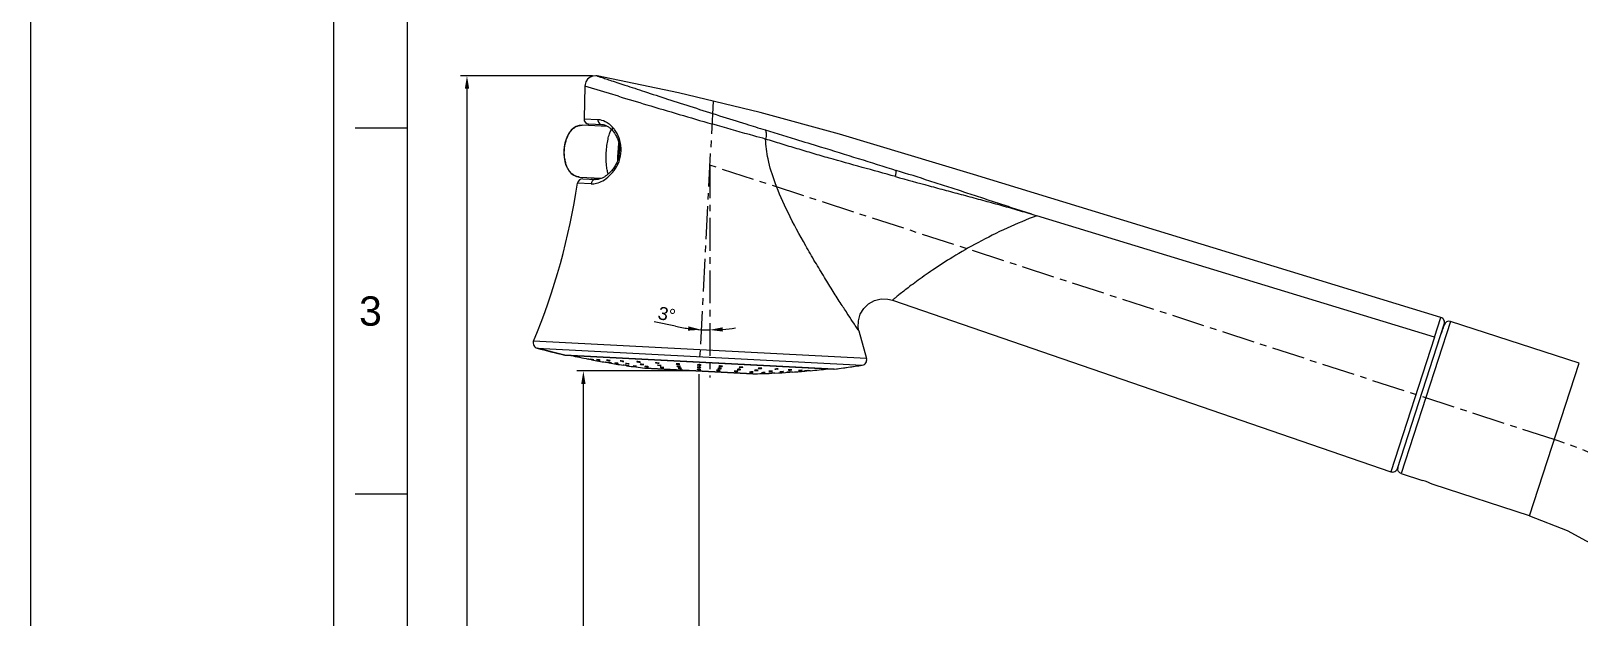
# Model space of a CAD drawing. Header units: millimetres. Extents: x 120 to 1856, y -818 to 764.
# Drawn here: x 581.1 to 880.1, y -412 to -298.8 of the extents above; entities that cross this region are included whole.
import ezdxf

# ---------------------------------------------------------------- set-up
doc = ezdxf.new("R2010")
doc.units = ezdxf.units.MM
doc.header["$LTSCALE"] = 0.1
doc.linetypes.add('CENTERX2', pattern=[101.6, 63.5, -12.7, 12.7, -12.7])
doc.layers.add('CENTER', color=1, linetype='CENTERX2')
doc.layers.add('DIM', color=3, linetype='Continuous')
doc.styles.get("Standard").update_dxf_attribs({"font": 'arial.ttf'})
doc.dimstyles.new('ISO-25', dxfattribs={"dimtxt": 2.5, "dimasz": 2.5, "dimexe": 1.25, "dimexo": 0.625, "dimtad": 1, "dimlfac": 1.33325, "dimtxsty": 'Standard', "dimcen": 2.5, "dimadec": 0, "dimazin": 0, "dimtfac": 1, "dimtmove": 0, "dimatfit": 3, "dimfxl": 0, "dimarcsym": 0})

# ---------------------------------------------------------------- blocks, each defined once
blk = doc.blocks.new('*D33')
at = {"layer": 'Defpoints', "color": 0}
for p in [(687.83, -364.44), (710.14, -364.44), (710.14, -583.77)]:
    blk.add_point(p, dxfattribs=at)
at = {"layer": 'DIM', "color": 0, "lineweight": -2}
for p, q in [((709.52, -364.44), (686.58, -364.44)), ((687.83, -581.27), (687.83, -366.94)), ((709.52, -583.77), (686.58, -583.77))]:
    blk.add_line(p, q, dxfattribs=at)
at = {"layer": 'DIM', "color": 0}
for points in [[(687.41, -366.94), (688.25, -366.94), (687.83, -364.44)], [(687.41, -581.27), (688.25, -581.27), (687.83, -583.77)]]:
    blk.add_solid(points, dxfattribs=at)
at = {"layer": 'DIM', "color": 0, "insert": (685.7, -474.1), "char_height": 2.5, "attachment_point": 5, "rotation": 90}
blk.add_mtext('219,3', dxfattribs=at)
blk = doc.blocks.new('*D34')
at = {"layer": 'Defpoints', "color": 0}
for p in [(690.21, -307.42), (665.35, -583.77), (906.25, -583.77)]:
    blk.add_point(p, dxfattribs=at)
at = {"layer": 'DIM', "color": 0, "lineweight": -2}
for p, q in [((689.59, -307.42), (664.1, -307.42)), ((665.35, -309.92), (665.35, -581.27)), ((905.62, -583.77), (664.1, -583.77))]:
    blk.add_line(p, q, dxfattribs=at)
at = {"layer": 'DIM', "color": 0}
for points in [[(664.94, -309.92), (665.77, -309.92), (665.35, -307.42)], [(664.94, -581.27), (665.77, -581.27), (665.35, -583.77)]]:
    blk.add_solid(points, dxfattribs=at)
at = {"layer": 'DIM', "color": 0, "insert": (663.23, -445.59), "char_height": 2.5, "attachment_point": 5, "rotation": 90}
blk.add_mtext('276,3', dxfattribs=at)
blk = doc.blocks.new('*D35')
at = {"layer": 'Defpoints', "color": 0}
for p in [(712.88, -312.32), (712.23, -324.7), (711.67, -356.51), (710.14, -364.44), (712.23, -365.68)]:
    blk.add_point(p, dxfattribs=at)
at = {"layer": 'DIM', "color": 0, "lineweight": -2}
blk.add_line((705.6, -355.81), (701.49, -354.94), dxfattribs=at)
for start, end in [(257.9839, 267), (257.9909, 262.4954), (267, 270), (274.5046, 279.0091)]:
    blk.add_arc((712.23, -324.7), 31.81, start, end, dxfattribs=at)
at = {"layer": 'DIM', "color": 0}
for points in [[(708.11, -355.82), (708.03, -356.65), (710.56, -356.47)], [(714.74, -356.83), (714.71, -356), (712.23, -356.51)]]:
    blk.add_solid(points, dxfattribs=at)
at = {"layer": 'DIM', "color": 0, "insert": (703.94, -353.51), "char_height": 2.5, "attachment_point": 5, "rotation": 347.9839}
blk.add_mtext('3°', dxfattribs=at)
blk = doc.blocks.new('*D42')
at = {"layer": 'Defpoints', "color": 0}
for p in [(710.14, -364.44), (932.32, -473.76), (932.32, -516.75)]:
    blk.add_point(p, dxfattribs=at)
at = {"layer": 'DIM', "color": 0, "lineweight": -2}
for p, q in [((710.14, -365.06), (710.14, -475.01)), ((712.64, -473.76), (929.82, -473.76)), ((932.32, -516.13), (932.32, -472.51))]:
    blk.add_line(p, q, dxfattribs=at)
at = {"layer": 'DIM', "color": 0}
for points in [[(712.64, -473.34), (712.64, -474.18), (710.14, -473.76)], [(929.82, -473.34), (929.82, -474.18), (932.32, -473.76)]]:
    blk.add_solid(points, dxfattribs=at)
at = {"layer": 'DIM', "color": 0, "insert": (821.23, -471.63), "char_height": 2.5, "attachment_point": 5}
blk.add_mtext('222,2', dxfattribs=at)

msp = doc.modelspace()

# ---------------------------------------------------------------- linework, layer by layer
for p, q in [((653.7826, -176.134), (653.7826, -741.7905)), ((653.7826, -317.5481), (643.7826, -317.5481)), ((653.7826, -388.2552), (643.7826, -388.2552))]:
    msp.add_line(p, q)
at = {"color": 7, "linetype": 'Continuous'}
for p, q in [((688.1319, -309.4151), (687.9548, -315.6854)), ((691.7708, -310.5231), (688.1319, -309.4151)), ((692.8798, -310.8595), (691.7708, -310.5231)), ((694.6313, -311.3892), (692.8798, -310.8595)), ((687.9548, -315.6854), (687.9535, -315.7097)), ((687.9535, -315.7099), (690.639, -315.8506)), ((691.4766, -316.8959), (688.8998, -316.7609)), ((713.7422, -317.0368), (712.6447, -316.7196)), ((692.5004, -317.25), (687.5875, -316.9925)), ((693.4988, -318.0686), (693.1599, -317.7164)), ((722.9436, -317.8859), (728.7967, -319.6675)), ((763.1551, -326.5207), (737.287, -318.6759)), ((684.0573, -321.8143), (684.1588, -321.8197)), ((694.6708, -322.7545), (694.7109, -321.9888)), ((694.676, -322.6624), (694.7115, -322.6647)), ((694.8038, -322.0847), (694.7065, -322.0809)), ((689.3139, -328.302), (686.6949, -328.1647)), ((687.0642, -326.9788), (691.3298, -327.2023)), ((687.7362, -327.3144), (690.2522, -327.4463)), ((689.3591, -327.2993), (689.3539, -327.3992)), ((689.3592, -327.2993), (690.7876, -327.3742)), ((853.4311, -354.1209), (763.1551, -326.5207)), ((774.4293, -334.1504), (775.3912, -334.4444)), ((852.1951, -357.924), (775.3919, -334.4429)), ((747.5141, -350.7636), (843.7544, -383.9018)), ((845.031, -383.2653), (854.0896, -355.3861)), ((855.3011, -354.8934), (845.7679, -384.2336)), ((852.2107, -357.9324), (853.4291, -354.1254)), ((852.9313, -358.9491), (854.072, -355.4361)), ((854.087, -355.3902), (853.7891, -356.31)), ((880.1047, -362.9525), (855.3011, -354.8934)), ((742.4981, -362.0493), (678.2167, -358.6804)), ((741.0329, -356.6934), (742.4981, -362.0493)), ((852.1946, -357.9256), (843.7544, -383.9018)), ((853.5258, -357.121), (853.7891, -356.31)), ((684.2184, -361.3637), (678.8801, -360.029)), ((678.8801, -360.029), (741.6974, -363.3211)), ((684.2702, -361.371), (684.2184, -361.3637)), ((736.2487, -364.0905), (684.2184, -361.3637)), ((684.2702, -361.371), (736.1965, -364.0923)), ((688.782, -362.1379), (688.7559, -362.1328)), ((688.8567, -362.1526), (688.782, -362.1379)), ((689.1028, -362.2009), (688.8567, -362.1526)), ((689.2363, -362.2271), (689.1028, -362.2009)), ((689.4431, -362.1999), (689.1612, -362.155)), ((689.1612, -362.155), (689.2647, -362.182)), ((689.3488, -362.2491), (689.2363, -362.2271)), ((689.2647, -362.182), (689.4399, -362.2185)), ((689.4236, -362.2638), (689.3488, -362.2491)), ((689.4497, -362.2689), (689.4236, -362.2638)), ((689.7513, -362.2621), (689.5763, -362.2257)), ((689.6857, -362.2648), (689.8551, -362.2892)), ((689.8551, -362.2892), (689.7513, -362.2621)), ((690.7088, -362.2658), (690.3619, -362.2208)), ((690.3619, -362.2208), (690.4646, -362.2535)), ((690.4646, -362.2535), (690.5752, -362.278)), ((690.8422, -362.3274), (690.9549, -362.3441)), ((690.9532, -362.3166), (690.8428, -362.2921)), ((691.0561, -362.3493), (690.9532, -362.3166)), ((690.9549, -362.3441), (691.0561, -362.3493)), ((692.1445, -362.7654), (692.1277, -362.7625)), ((692.1935, -362.7738), (692.1445, -362.7654)), ((692.2701, -362.787), (692.1935, -362.7738)), ((692.475, -362.8224), (692.2701, -362.787)), ((692.3116, -362.3276), (692.4133, -362.3648)), ((692.4648, -362.3771), (692.7101, -362.4236)), ((692.7211, -362.8649), (692.475, -362.8224)), ((692.843, -362.8237), (692.5714, -362.7868)), ((692.5714, -362.7868), (692.6744, -362.8109)), ((692.8532, -362.3974), (692.6087, -362.351)), ((692.6744, -362.8109), (692.841, -362.8416)), ((692.7961, -362.8778), (692.7211, -362.8649)), ((692.8223, -362.8823), (692.7961, -362.8778)), ((692.8304, -362.4409), (692.9277, -362.451)), ((693.0063, -362.4469), (692.9045, -362.4096)), ((692.9277, -362.451), (693.0063, -362.4469)), ((693.163, -362.8804), (692.9966, -362.8497)), ((693.0903, -362.8828), (693.2662, -362.9045)), ((693.2662, -362.9045), (693.163, -362.8804)), ((694.2453, -362.8988), (693.8809, -362.8585)), ((693.8809, -362.8585), (693.9831, -362.8878)), ((693.9831, -362.8878), (694.0767, -362.9063)), ((694.3484, -362.9506), (694.5464, -362.9726)), ((694.4736, -362.9407), (694.3801, -362.9222)), ((694.576, -362.9701), (694.4736, -362.9407)), ((694.5464, -362.9726), (694.5759, -362.9703)), ((694.9353, -362.4713), (695.0358, -362.5118)), ((695.0358, -362.5118), (695.4132, -362.5776)), ((695.5301, -362.5377), (695.1528, -362.4719)), ((695.53, -363.3174), (695.5037, -363.3135)), ((695.6052, -363.3286), (695.53, -363.3174)), ((695.6307, -362.5782), (695.5301, -362.5377)), ((695.7181, -363.3454), (695.6052, -363.3286)), ((695.9848, -363.3852), (695.7181, -363.3454)), ((696.0977, -363.402), (695.9848, -363.3852)), ((696.1832, -362.9789), (695.99, -362.974)), ((695.99, -362.974), (696.0913, -363.0073)), ((696.0031, -363.3396), (695.9911, -363.3402)), ((695.9912, -363.3401), (696.0238, -363.3486)), ((696.0539, -363.3443), (696.0031, -363.3396)), ((696.0238, -363.3486), (696.0937, -363.3613)), ((696.139, -363.3545), (696.0539, -363.3443)), ((696.0913, -363.0073), (696.1204, -363.0134)), ((696.0937, -363.3613), (696.4298, -363.4125)), ((696.1729, -363.4132), (696.0977, -363.402)), ((696.1199, -363.0134), (696.4929, -363.0709)), ((696.5841, -363.4204), (696.139, -363.3545)), ((696.1992, -363.4172), (696.1729, -363.4132)), ((696.5557, -363.0363), (696.1832, -362.9789)), ((696.4929, -363.0709), (696.6856, -363.0757)), ((696.5389, -363.4272), (696.624, -363.4374)), ((696.5841, -363.0423), (696.5552, -363.0363)), ((696.6856, -363.0757), (696.5841, -363.0423)), ((696.654, -363.4331), (696.5841, -363.4204)), ((696.624, -363.4374), (696.6748, -363.4421)), ((696.6868, -363.4416), (696.654, -363.4331)), ((696.6748, -363.4421), (696.6868, -363.4416)), ((697.4677, -363.4164), (697.4207, -363.4184)), ((697.4207, -363.4184), (697.4627, -363.4322)), ((697.4627, -363.4322), (697.5225, -363.4443)), ((698.0146, -363.4873), (697.4677, -363.4164)), ((697.5225, -363.4443), (697.6273, -363.462)), ((697.8762, -363.4965), (697.9873, -363.5087)), ((698.1166, -363.5132), (698.0146, -363.4873)), ((698.0162, -363.5113), (698.0696, -363.5152)), ((698.0696, -363.5152), (698.1166, -363.5132)), ((698.1323, -362.6464), (698.1898, -362.6771)), ((698.1898, -362.6771), (698.2167, -362.6849)), ((698.2319, -362.6888), (698.5442, -362.7416)), ((698.7288, -362.6957), (698.3733, -362.6386)), ((698.771, -362.7075), (698.7288, -362.6957)), ((698.8285, -362.7382), (698.771, -362.7075)), ((699.0228, -363.1259), (698.793, -363.1275)), ((698.793, -363.1275), (698.8679, -363.1574)), ((698.8679, -363.1574), (698.8845, -363.1614)), ((698.8934, -363.1634), (699.2594, -363.2175)), ((699.3887, -363.1801), (699.0228, -363.1259)), ((699.2594, -363.2175), (699.4879, -363.2186)), ((699.4144, -363.1861), (699.388, -363.1801)), ((699.4893, -363.216), (699.4144, -363.1861)), ((699.6944, -363.5429), (699.7973, -363.5386)), ((699.731, -363.5581), (699.6944, -363.5429)), ((720.5739, -364.9837), (699.714, -363.8905)), ((699.7487, -363.8936), (699.714, -363.8905)), ((699.7956, -363.572), (699.731, -363.5581)), ((699.7487, -363.8936), (720.5391, -364.9831)), ((699.7956, -363.572), (699.9086, -363.5908)), ((700.2898, -363.5979), (699.7973, -363.5386)), ((700.1751, -363.623), (700.2881, -363.6315)), ((700.2881, -363.6314), (700.3639, -363.6329)), ((700.391, -363.627), (700.2898, -363.5979)), ((700.3639, -363.6329), (700.391, -363.627)), ((701.8055, -362.8666), (701.7799, -362.8461)), ((701.8055, -362.8666), (701.8495, -362.8816)), ((701.8786, -362.8892), (702.2085, -362.937)), ((701.9367, -362.8245), (702.0451, -362.8298)), ((702.0451, -362.8298), (702.3781, -362.8778)), ((702.1495, -363.3113), (702.2969, -363.296)), ((702.1832, -363.3312), (702.1495, -363.3113)), ((702.1832, -363.3312), (702.2237, -363.3424)), ((702.2085, -362.937), (702.3177, -362.9424)), ((702.2492, -363.3482), (702.5698, -363.392)), ((702.2969, -363.296), (702.4062, -363.3018)), ((702.3177, -362.9424), (702.4604, -362.9328)), ((702.4201, -362.8892), (702.3781, -362.8778)), ((702.4062, -363.3018), (702.7468, -363.3471)), ((702.4514, -362.9004), (702.4201, -362.8892)), ((702.477, -362.9209), (702.4514, -362.9004)), ((702.4604, -362.9328), (702.477, -362.9209)), ((702.5698, -363.392), (702.8422, -363.3894)), ((702.8332, -363.6976), (702.6575, -363.7052)), ((702.6575, -363.7052), (702.758, -363.7359)), ((702.7838, -363.3557), (702.7468, -363.3471)), ((702.758, -363.7359), (702.8503, -363.7508)), ((702.813, -363.3642), (702.7838, -363.3557)), ((702.8467, -363.384), (702.813, -363.3642)), ((703.2541, -363.7446), (702.8332, -363.6976)), ((703.1792, -363.783), (703.2759, -363.7858)), ((703.3548, -363.7753), (703.2541, -363.7446)), ((703.2759, -363.7858), (703.3548, -363.7753)), ((705.7377, -363.0627), (705.7439, -363.073)), ((705.8725, -363.0353), (705.7433, -363.055)), ((705.7439, -363.073), (705.794, -363.0944)), ((705.794, -363.0944), (705.8359, -363.1051)), ((705.8359, -363.1051), (706.208, -363.1465)), ((705.985, -363.036), (705.8725, -363.0353)), ((705.8912, -363.5161), (705.8995, -363.5259)), ((706.0208, -363.4949), (705.8953, -363.5106)), ((705.8995, -363.5259), (705.9499, -363.5436)), ((705.9499, -363.5436), (705.9904, -363.5526)), ((706.3373, -363.0767), (705.985, -363.036)), ((705.9904, -363.5526), (706.3647, -363.5915)), ((706.1334, -363.4966), (706.0208, -363.4949)), ((706.1083, -363.8941), (706.2083, -363.9248)), ((706.4899, -363.5348), (706.1334, -363.4966)), ((706.2083, -363.9248), (706.4249, -363.951)), ((706.3963, -363.0928), (706.3373, -363.0767)), ((706.7061, -363.9174), (706.3686, -363.8828)), ((706.4295, -363.1089), (706.3963, -363.0928)), ((706.4357, -363.1189), (706.4295, -363.1089)), ((706.5471, -363.5484), (706.4899, -363.5348)), ((706.546, -363.9594), (706.7418, -363.9618)), ((706.581, -363.5616), (706.5471, -363.5484)), ((706.5893, -363.5713), (706.581, -363.5616)), ((706.8064, -363.9481), (706.7061, -363.9174)), ((706.7418, -363.9618), (706.8064, -363.9481)), ((709.9113, -364.1258), (709.8113, -364.0969)), ((709.8515, -363.719), (709.8304, -363.7319)), ((709.8304, -363.7319), (709.9296, -363.7664)), ((710.1078, -363.7057), (709.8515, -363.719)), ((709.875, -363.2727), (709.8537, -363.2883)), ((709.8537, -363.2883), (709.9518, -363.3284)), ((710.1322, -363.2542), (709.875, -363.2727)), ((709.9113, -364.1258), (709.9837, -364.135)), ((710.2551, -363.7948), (709.9296, -363.7664)), ((710.2773, -363.3592), (709.9518, -363.3284)), ((709.9837, -364.135), (710.1591, -364.1487)), ((710.4302, -363.734), (710.1078, -363.7057)), ((710.4544, -363.2849), (710.1322, -363.2542)), ((710.4101, -364.1045), (710.1626, -364.0816)), ((710.3632, -363.7952), (710.2551, -363.7948)), ((710.3856, -363.3585), (710.2773, -363.3592)), ((710.2926, -364.1532), (710.5104, -364.1335)), ((710.5104, -364.1335), (710.4101, -364.1045)), ((710.5295, -363.7685), (710.4302, -363.734)), ((710.5527, -363.325), (710.4544, -363.2849)), ((713.7031, -364.2761), (713.5144, -364.2996)), ((713.5144, -364.2996), (713.6147, -364.3253)), ((713.6147, -364.3253), (713.7721, -364.3381)), ((713.9566, -364.2805), (713.7031, -364.2761)), ((713.7789, -363.9388), (713.7697, -363.9476)), ((713.7697, -363.9476), (713.8339, -363.9729)), ((713.8011, -363.9319), (713.7789, -363.9388)), ((713.8339, -363.9729), (713.8692, -363.9788)), ((713.8692, -363.9788), (714.2131, -363.9982)), ((714.1138, -364.2933), (713.9566, -364.2805)), ((713.9769, -363.5044), (713.9697, -363.5138)), ((713.9697, -363.5138), (714.0438, -363.5459)), ((714.1357, -363.4765), (713.9827, -363.5012)), ((713.9965, -364.3429), (714.0936, -364.34)), ((714.0681, -363.5504), (714.4168, -363.5716)), ((714.0936, -364.34), (714.2143, -364.3189)), ((714.2143, -364.3189), (714.1138, -364.2933)), ((714.2512, -363.4729), (714.1357, -363.4765)), ((714.2131, -363.9982), (714.3248, -363.9948)), ((714.5711, -363.4943), (714.2512, -363.4729)), ((714.3248, -363.9948), (714.4108, -363.9866)), ((714.4364, -363.9474), (714.37, -363.9346)), ((714.4108, -363.9866), (714.4605, -363.9746)), ((714.4168, -363.5716), (714.5292, -363.5665)), ((714.4697, -363.9658), (714.4364, -363.9474)), ((714.4605, -363.9746), (714.4697, -363.9657)), ((714.5292, -363.5665), (714.6149, -363.5556)), ((714.6355, -363.5088), (714.5711, -363.4943)), ((714.6149, -363.5556), (714.6625, -363.5404)), ((714.6697, -363.531), (714.6355, -363.5088)), ((714.6625, -363.5404), (714.6697, -363.5309)), ((716.9651, -364.4886), (717.0661, -364.5096)), ((717.0661, -364.5096), (717.139, -364.5146)), ((717.139, -364.5146), (717.382, -364.519)), ((717.492, -364.4658), (717.2493, -364.4614)), ((717.382, -364.519), (717.5924, -364.5091)), ((717.5647, -364.4708), (717.492, -364.4658)), ((717.5469, -364.1363), (717.5114, -364.1526)), ((717.5114, -364.1526), (717.5494, -364.1698)), ((717.6017, -364.1277), (717.5469, -364.1363)), ((717.5494, -364.1698), (717.6116, -364.179)), ((717.6659, -364.4917), (717.5647, -364.4708)), ((717.5924, -364.5091), (717.6659, -364.4917)), ((717.6116, -364.179), (717.7209, -364.1871)), ((717.9274, -363.7306), (717.9527, -363.7479)), ((717.955, -363.7129), (717.9275, -363.7306)), ((717.9527, -363.7479), (718.0267, -363.7626)), ((718.013, -363.7006), (717.955, -363.7129)), ((717.982, -364.1881), (718.0962, -364.1807)), ((718.1197, -363.7713), (718.0267, -363.7626)), ((718.1744, -364.1359), (718.1119, -364.1266)), ((718.3432, -363.7748), (718.1197, -363.7713)), ((718.123, -364.1779), (718.1768, -364.1693)), ((718.2123, -364.1531), (718.1744, -364.1359)), ((718.1768, -364.1693), (718.2123, -364.1531)), ((718.5395, -363.7597), (718.3432, -363.7748)), ((718.6031, -363.7117), (718.5291, -363.6971)), ((718.6009, -363.7468), (718.5395, -363.7597)), ((718.6009, -363.7468), (718.6285, -363.7291)), ((718.6285, -363.7291), (718.6031, -363.7117)), ((720.146, -364.6257), (719.9282, -364.6509)), ((719.9282, -364.6509), (720.0301, -364.666)), ((720.0301, -364.6661), (720.4119, -364.6654)), ((720.5279, -364.625), (720.146, -364.6257)), ((720.4119, -364.6654), (720.6297, -364.6401)), ((720.6297, -364.6401), (720.5279, -364.625)), ((720.9455, -364.3145), (720.8679, -364.3364)), ((720.8679, -364.3364), (720.9409, -364.3548)), ((720.9691, -364.3571), (721.0643, -364.3614)), ((721.0643, -364.3614), (721.2944, -364.3588)), ((721.2944, -364.3588), (721.4754, -364.3452)), ((721.5697, -364.3212), (721.4683, -364.3004)), ((721.4921, -364.3431), (721.5697, -364.3212)), ((721.6354, -363.9058), (721.575, -363.9304)), ((721.575, -363.9304), (721.6331, -363.9518)), ((721.6331, -363.9518), (721.6754, -363.9568)), ((721.6754, -363.9568), (721.7756, -363.9624)), ((721.7756, -363.9624), (722.0178, -363.9584)), ((722.0178, -363.9584), (722.1297, -363.9491)), ((722.1297, -363.9491), (722.1885, -363.9413)), ((722.277, -363.9117), (722.1765, -363.8853)), ((722.1885, -363.9413), (722.2166, -363.9363)), ((722.2166, -363.9363), (722.277, -363.9117)), ((723.8042, -364.4643), (723.6709, -364.4899)), ((723.6709, -364.4899), (723.7732, -364.5041)), ((723.7732, -364.5041), (723.8775, -364.5052)), ((724.2709, -364.4473), (723.8042, -364.4643)), ((724.1272, -364.4961), (724.24, -364.4871)), ((724.24, -364.4871), (724.3191, -364.4774)), ((724.3733, -364.4615), (724.2709, -364.4473)), ((724.3191, -364.4774), (724.3733, -364.4615)), ((724.8763, -364.0757), (724.7721, -364.1055)), ((724.7721, -364.1055), (724.8737, -364.1252)), ((724.9645, -364.1276), (724.8737, -364.1252)), ((725.2818, -364.1123), (724.9645, -364.1276)), ((725.3706, -364.1016), (725.2818, -364.1123)), ((725.3706, -364.1016), (725.4477, -364.0864)), ((725.4748, -364.0718), (725.3732, -364.0521)), ((725.4477, -364.0864), (725.4748, -364.0718)), ((725.9798, -364.5783), (725.78, -364.6054)), ((725.78, -364.6054), (725.8834, -364.6126)), ((725.8834, -364.6126), (725.9804, -364.6108)), ((726.3794, -364.5599), (725.9798, -364.5783)), ((726.2832, -364.5942), (726.391, -364.5842)), ((726.483, -364.5671), (726.3794, -364.5599)), ((726.391, -364.5842), (726.483, -364.5671)), ((727.3633, -364.6508), (727.0895, -364.6771)), ((727.0895, -364.6771), (727.1937, -364.6771)), ((727.1937, -364.6771), (727.4019, -364.6665)), ((727.6884, -364.6327), (727.3633, -364.6508)), ((727.5532, -364.216), (727.3957, -364.2491)), ((727.3957, -364.2491), (727.4987, -364.262)), ((727.4987, -364.262), (727.5962, -364.261)), ((727.5189, -364.6589), (727.7247, -364.6424)), ((727.5598, -364.6997), (727.5332, -364.7014)), ((727.996, -364.1903), (727.5532, -364.216)), ((727.6357, -364.6946), (727.5598, -364.6997)), ((727.7499, -364.6871), (727.6357, -364.6946)), ((727.7928, -364.6326), (727.6884, -364.6327)), ((727.7247, -364.6424), (727.7928, -364.6326)), ((727.8849, -364.6781), (727.7499, -364.6871)), ((728.1221, -364.6624), (727.8849, -364.6781)), ((727.9416, -364.2363), (728.0317, -364.2237)), ((728.0991, -364.2031), (727.996, -364.1903)), ((728.0317, -364.2237), (728.0991, -364.2031)), ((728.1559, -364.6602), (728.1221, -364.6624)), ((728.204, -364.657), (728.1559, -364.6602)), ((728.2366, -364.6549), (728.204, -364.657)), ((728.2366, -364.6549), (728.2193, -364.656)), ((729.5636, -364.3213), (729.3455, -364.356)), ((729.3455, -364.356), (729.4496, -364.3613)), ((729.4496, -364.3613), (729.5658, -364.3563)), ((729.945, -364.2954), (729.5636, -364.3213)), ((729.9302, -364.3242), (729.8312, -364.3354)), ((730.0493, -364.3007), (729.9302, -364.3242)), ((729.945, -364.2954), (730.0493, -364.3007)), ((730.8301, -364.3877), (730.5462, -364.4217)), ((730.5462, -364.4217), (730.6513, -364.4195)), ((730.6513, -364.4195), (730.8528, -364.4048)), ((731.1452, -364.363), (730.8301, -364.3877)), ((730.978, -364.4416), (730.9515, -364.4439)), ((730.9665, -364.3948), (731.1787, -364.3728)), ((731.0539, -364.4348), (730.978, -364.4416)), ((731.1493, -364.4263), (731.0539, -364.4348)), ((731.2504, -364.3608), (731.1452, -364.363)), ((731.1683, -364.4246), (731.1493, -364.4263)), ((731.3036, -364.4125), (731.1683, -364.4246)), ((731.1787, -364.3728), (731.2504, -364.3608)), ((731.5413, -364.3913), (731.3036, -364.4125)), ((731.5751, -364.3883), (731.5413, -364.3913)), ((731.6292, -364.3835), (731.5751, -364.3883)), ((731.6558, -364.3811), (731.6292, -364.3835)), ((736.1965, -364.0923), (736.2487, -364.0905)), ((736.2487, -364.0905), (741.6974, -363.3211)), ((870.5251, -392.4353), (880.1047, -362.9525)), ((720.5391, -364.9831), (720.5739, -364.9837)), ((722.4514, -364.7518), (722.202, -364.7754)), ((722.202, -364.7754), (722.2486, -364.7824)), ((722.2486, -364.7824), (722.2839, -364.7837)), ((722.3047, -364.7841), (722.6549, -364.7776)), ((722.8011, -364.7452), (722.4514, -364.7518)), ((722.6549, -364.7776), (722.7666, -364.7714)), ((722.7666, -364.7714), (722.8972, -364.7574)), ((722.8575, -364.747), (722.8011, -364.7452)), ((722.9041, -364.754), (722.8575, -364.747)), ((723.6315, -364.8537), (723.6434, -364.8554)), ((723.7532, -364.8423), (723.6337, -364.8526)), ((723.735, -364.8557), (724.0995, -364.8431)), ((724.2302, -364.8235), (723.866, -364.8361)), ((724.1456, -364.8792), (724.119, -364.8804)), ((724.2215, -364.8759), (724.1456, -364.8792)), ((724.2123, -364.8369), (724.3317, -364.8266)), ((724.3231, -364.8715), (724.2215, -364.8759)), ((724.3221, -364.8238), (724.2701, -364.8231)), ((724.3339, -364.8255), (724.3221, -364.8238)), ((724.3355, -364.871), (724.3231, -364.8715)), ((724.719, -364.8544), (724.3355, -364.871)), ((724.8215, -364.8499), (724.719, -364.8544)), ((845.7679, -384.2336), (849.905, -385.5778)), ((870.5251, -392.4353), (851.9034, -386.3847))]:
    msp.add_line(p, q, dxfattribs=at)
msp.add_lwpolyline([(639.6412, -161.9925), (1059.6412, -161.9925), (1059.6412, -755.9319), (639.6412, -755.9319)], close=True)
for points in [[(690.5116, -307.4593), (690.2121, -307.4246), (689.6498, -307.482), (689.107, -307.7063), (688.6485, -308.0824), (688.3226, -308.5708), (688.1564, -309.1112), (688.1319, -309.4151)], [(737.287, -318.6759), (721.9423, -314.4917), (706.196, -310.7141), (690.5116, -307.4593)], [(687.5876, -316.9925), (687.0383, -317.0284), (686.4626, -317.2089), (685.9363, -317.5226), (685.4912, -317.9288), (685.1076, -318.4198), (684.7671, -319.0152), (684.482, -319.6911), (684.2636, -320.4183), (684.1208, -321.1587), (684.0573, -321.8143)], [(684.0573, -321.8143), (684.0518, -322.4708), (684.1155, -323.2195), (684.2548, -323.9616), (684.4657, -324.6609), (684.7411, -325.2893), (685.0728, -325.8227), (685.4741, -326.2771), (685.9644, -326.6455), (686.5184, -326.8856), (687.0641, -326.9788)], [(741.0365, -356.7078), (740.9153, -356.0291), (740.9421, -354.746), (741.3011, -353.497), (741.975, -352.3762), (742.8979, -351.4825), (744.0445, -350.8428), (745.31, -350.5245), (746.6127, -350.5442), (747.5142, -350.7635)], [(870.5251, -392.4353), (877.7985, -395.2633), (885.1255, -399.2117), (892.0712, -404.1557), (898.4276, -410.0388), (904.0077, -416.7575), (908.6778, -424.1393), (912.3146, -432.0037), (914.8765, -440.141), (916.3736, -448.3356), (916.821, -456.1561)]]:
    msp.add_lwpolyline(points, dxfattribs=at)
for centre, radius, start, end in [((1205.8778, 1381.9175), 1768.8021, 253.1997785, 253.383543), ((1158.6585, 1223.0885), 1603.1026, 253.3774019, 253.8460542), ((688.9522, -315.7622), 1, 177, 267), ((1086.2522, 861.9878), 1234.5429, 252.7045587, 252.8852591), ((687.446, -319.1618), 2.172, 100.280473, 101.702669), ((695.4027, -319.1449), 2.5411, 148.6096, 149.693775), ((687.7556, -322.4178), 7.6395, 37.224361, 41.438473), ((719.5262, -324.0571), 24.8895, 177.000035, 177.463369), ((717.8454, -323.1805), 23.1652, 174.621326, 177.051224), ((688.9789, -321.7054), 5.8472, 349.560768, 355.89034), ((689.0431, -321.7133), 5.7826, 355.922504, 357.279089), ((558.133, -308.8817), 130, 337.476201, 351.469785), ((687.1502, -324.8064), 2.1721, 251.932138, 253.798139), ((687.6838, -328.313), 1, 87, 171.469785), ((853.1357, -355.0815), 1.0001, 342.291413, 72.941436), ((854.9921, -355.8444), 1, 72, 162), ((679.1404, -359.0635), 1, 157.476201, 254.912861), ((717.9753, -215.0062), 150.2, 254.912861, 257.012049), ((717.9753, -215.0062), 150, 257.470867, 258.767191), ((691.9242, -349.7341), 12.7292, 258.745816, 259.356555), ((687.0844, -374.7486), 12.7684, 78.745763, 79.354659), ((717.9753, -215.0062), 150, 259.037243, 260.077413), ((691.4805, -352.1163), 10.306, 259.334782, 259.971117), ((691.8213, -356.2767), 6.1294, 258.269933, 259.545148), ((689.5947, -368.3029), 6.1391, 78.269886, 79.54454), ((691.8097, -356.3694), 6.036, 259.493549, 260.77658), ((692.9327, -360.2933), 2.1357, 255.924168, 257.343738), ((693.2961, -358.7744), 3.6959, 260.877096, 262.76103), ((717.9753, -215.0062), 150, 260.346659, 261.384045), ((695.1126, -349.9073), 13.1322, 260.038825, 260.718478), ((690.72, -375.8124), 13.1611, 80.038779, 80.716966), ((692.3844, -364.4853), 2.1398, 75.932169, 77.343972), ((694.7268, -352.2855), 10.7229, 260.703334, 261.221115), ((695.2012, -356.8351), 6.1745, 259.506741, 260.775691), ((695.2554, -356.5386), 6.4759, 260.723169, 261.948718), ((693.2543, -369.0002), 6.1814, 79.506689, 80.774673), ((717.9753, -215.0062), 150, 261.652631, 263.007363), ((697.8154, -353.4849), 10.0238, 262.054597, 262.683789), ((698.7091, -356.5675), 6.9789, 261.082422, 263.145565), ((698.2712, -360.5812), 2.9412, 264.461777, 265.026642), ((698.4761, -361.7236), 0.9956, 254.903058, 255.803552), ((698.9803, -362.7298), 0.4421, 257.484063, 258.744621), ((700.6156, -358.85), 4.7933, 261.517923, 264.72702), ((702.0641, -362.1199), 0.7914, 254.268271, 256.445755), ((702.456, -362.3778), 0.9922, 256.459748, 257.967082), ((703.3622, -360.1298), 3.6569, 261.953071, 263.669925), ((703.4207, -359.6352), 4.155, 263.621013, 265.194717), ((703.3605, -360.3871), 3.4007, 265.144355, 266.94372), ((706.2585, -361.3447), 1.8024, 268.392613, 270.309949), ((706.4382, -361.4581), 2.1348, 268.02784, 269.647548), ((706.74, -360.279), 3.6854, 265.096531, 266.98346), ((710.3386, -360.7715), 3.382, 266.957816, 269.220226), ((713.9608, -360.7843), 3.5588, 266.961578, 270.574485), ((714.1903, -362.818), 0.7425, 258.622916, 260.531842), ((717.7311, -365.2221), 1.1021, 95.951174, 96.742048), ((717.8624, -361.1509), 3.0395, 267.332777, 272.256351), ((717.9854, -363.0215), 1.1645, 275.457022, 276.785734), ((721.0455, -363.2763), 1.0835, 264.456984, 265.954511), ((721.3454, -363.2703), 1.0827, 276.899855, 277.788124), ((723.8392, -360.0024), 4.503, 270.487469, 273.667363), ((717.9753, -215.0062), 150, 272.615967, 273.653336), ((725.8002, -358.7239), 5.8896, 271.752882, 272.646029), ((725.7847, -358.2395), 6.3742, 272.584655, 274.485642), ((726.6048, -351.4482), 13.2423, 273.45097, 273.958214), ((727.4809, -360.3132), 3.9495, 271.672674, 273.347831), ((727.4573, -359.8413), 4.4219, 273.296407, 274.851278), ((727.5443, -360.8238), 3.4356, 274.790929, 276.640715), ((717.9753, -215.0062), 150, 273.922598, 274.962747), ((729.2187, -358.2965), 6.0697, 273.278021, 274.517347), ((729.2193, -358.2372), 6.1288, 274.468095, 275.729881), ((729.7955, -351.657), 12.7915, 274.741259, 275.252699), ((717.9753, -215.0062), 150, 275.23282, 276.529133), ((717.9753, -215.0062), 150.2, 276.987951, 279.087139), ((741.5394, -362.3337), 1, 279.087139, 16.523799), ((717.9753, -215.0062), 150, 270.992637, 272.347364), ((722.3428, -362.5207), 2.2638, 268.508234, 269.035921), ((723.6745, -361.102), 3.7541, 270.316895, 270.923998), ((724.3344, -374.4822), 9.6574, 92.780095, 93.450356), ((723.6318, -355.2127), 9.6417, 272.780476, 273.45168), ((724.2915, -368.6037), 3.7807, 90.325653, 90.929265), ((844.08, -382.9563), 1, 251, 342), ((846.096, -383.2794), 1.0169, 175.860747, 179.640601), ((846.1061, -383.2802), 1.027, 162.043677, 175.857458), ((845.0224, -400.5488), 15.7471, 64.089454, 71.937182)]:
    msp.add_arc(centre, radius, start, end, dxfattribs=at)
msp.add_ellipse((695.0266, -322.3892), major_axis=(0.2617, 4.9931), ratio=0.11205702, start_param=1.14560212, end_param=1.85838934, dxfattribs=at)
for points, knots in [([(690.5116, -307.4593), (690.4578, -307.4489), (690.9245, -307.5857), (691.141, -307.674), (692.0412, -307.9636), (693.0275, -308.2955), (694.364, -308.7368), (696.5801, -309.4682), (699.8594, -310.5443), (704.243, -311.9699), (710.7699, -314.0716), (715.8131, -315.6721), (719.224, -316.7346)], [0, 0, 0, 0, 0.00544685, 0.02184334, 0.04861243, 0.08528738, 0.13139394, 0.18625817, 0.31835027, 0.4739055, 0.64480491, 1, 1, 1, 1]), ([(690.639, -315.8506), (690.6259, -316.1015), (690.7643, -316.6166), (691.2453, -316.8838), (691.4766, -316.8959)], [0, 0, 0, 0, 0.5203208, 1, 1, 1, 1]), ([(690.6391, -315.8498), (691.1161, -315.8748), (692.1986, -316.1973), (693.0675, -316.9063), (693.4829, -317.3615)], [0, 0, 0, 0, 0.43672101, 1, 1, 1, 1]), ([(684.1604, -321.8197), (684.1902, -321.2647), (684.3145, -320.4487), (684.6507, -319.4359), (685.179, -318.3056), (685.8838, -317.4724), (686.5696, -317.1739)], [0, 0, 0, 0, 0.30690465, 0.45177993, 0.58698147, 1, 1, 1, 1]), ([(686.5696, -317.1739), (686.6059, -317.1581), (686.7474, -317.1008), (686.8948, -317.0579), (687.0055, -317.035)], [0, 0, 0, 0, 0.2592497, 1, 1, 1, 1]), ([(687.0584, -317.0247), (687.1034, -317.0165), (687.2786, -316.9904), (687.4566, -316.9857), (687.5876, -316.9925)], [0, 0, 0, 0, 0.25865536, 1, 1, 1, 1]), ([(689.3139, -328.302), (689.6631, -328.316), (690.4539, -328.2229), (691.6731, -327.7018), (692.9408, -326.7431), (694.5762, -324.8127), (695.5776, -321.476), (694.6059, -318.8087), (693.8388, -317.7964)], [0, 0, 0, 0, 0.0765404, 0.17151217, 0.28705268, 0.42138822, 0.72187585, 1, 1, 1, 1]), ([(693.1599, -317.7164), (693.099, -317.6597), (692.9509, -317.5298), (692.7163, -317.3536), (692.3727, -317.1411), (692.0319, -316.9956), (691.7495, -316.9276), (691.5917, -316.9044), (691.5153, -316.8979), (691.4766, -316.8959)], [0, 0, 0, 0, 0.10432295, 0.25360246, 0.40288197, 0.70144098, 0.85072049, 0.92536025, 1, 1, 1, 1]), ([(692.2524, -322.2438), (692.2758, -321.7969), (692.3521, -320.9347), (692.553, -319.7252), (692.8233, -318.702), (693.0673, -318.1048), (693.2089, -317.8626)], [0, 0, 0, 0, 0.29737917, 0.57461664, 0.81353544, 1, 1, 1, 1]), ([(693.4827, -317.3618), (693.4236, -317.4836), (693.3474, -317.7279), (693.4264, -317.9851), (693.4988, -318.0686)], [0, 0, 0, 0, 0.5504459, 1, 1, 1, 1]), ([(693.4988, -318.0686), (693.5358, -318.1111), (693.6075, -318.1967), (693.7503, -318.3793), (693.9229, -318.6252), (694.1205, -318.9523), (694.3054, -319.3153), (694.4708, -319.7104), (694.6575, -320.2741), (694.7861, -320.9072), (694.8295, -321.5374), (694.8258, -321.8484), (694.8192, -321.9878)], [0, 0, 0, 0, 0.05092377, 0.10184752, 0.20369502, 0.30554252, 0.40739002, 0.50923753, 0.61108503, 0.81478003, 0.91662753, 1, 1, 1, 1]), ([(723.0152, -319.6598), (722.2687, -319.455), (719.1733, -318.5964), (716.0848, -317.7129), (713.7422, -317.0369)], [0, 0, 0, 0, 0.24096759, 1, 1, 1, 1]), ([(722.9435, -317.8865), (723.0908, -318.0855), (723.1828, -318.7256), (723.0999, -319.3155), (723.0152, -319.6595)], [0, 0, 0, 0, 0.41143934, 1, 1, 1, 1]), ([(748.0857, -326.8903), (745.9406, -326.2955), (741.6775, -325.1179), (736.3707, -323.643), (732.1825, -322.4467), (729.1004, -321.5113), (726.0434, -320.5996), (724.0276, -319.9536), (723.0151, -319.6595)], [0, 0, 0, 0, 0.25592021, 0.50848578, 0.63324015, 0.75667532, 0.87878828, 1, 1, 1, 1]), ([(741.0365, -356.7078), (741.1268, -356.8363), (740.3813, -355.7367), (740.0593, -355.2354), (738.8217, -353.3667), (737.5722, -351.4357), (736.0221, -349.006), (734.3459, -346.3135), (732.5582, -343.3579), (730.1494, -339.2171), (727.426, -334.1782), (724.9198, -328.5997), (723.4381, -323.8251), (723.056, -320.9465), (723.0151, -319.6597)], [0, 0, 0, 0, 0.01132954, 0.04294259, 0.09019316, 0.14925405, 0.21788655, 0.29499726, 0.3789889, 0.46672333, 0.64060925, 0.79187375, 0.90713951, 1, 1, 1, 1]), ([(728.7972, -319.6684), (730.3908, -320.1535), (736.8813, -322.1308), (743.3545, -324.1645), (748.2395, -325.695)], [0, 0, 0, 0, 0.24551961, 1, 1, 1, 1]), ([(686.0768, -326.6954), (685.4246, -326.3286), (684.8086, -325.4261), (684.4004, -324.2461), (684.1708, -323.202), (684.132, -322.3759), (684.1604, -321.8197)], [0, 0, 0, 0, 0.4127166, 0.54792389, 0.69287049, 1, 1, 1, 1]), ([(694.7293, -322.7649), (694.7096, -322.872), (694.6518, -323.1442), (694.53, -323.5695), (694.3597, -324.0233), (694.1592, -324.4545), (693.8683, -324.9779), (693.4631, -325.5581), (692.9524, -326.1263), (692.4422, -326.5788), (691.9397, -326.9314), (691.4699, -327.1843), (691.028, -327.3526), (690.6848, -327.4276), (690.4301, -327.4498), (690.3122, -327.4494), (690.2522, -327.4463)], [0, 0, 0, 0, 0.03111012, 0.0795546, 0.12799909, 0.17644358, 0.22488807, 0.32177704, 0.41866602, 0.51555499, 0.61244397, 0.70933294, 0.80622192, 0.9031109, 0.95155538, 1, 1, 1, 1]), ([(692.6246, -326.3893), (692.5359, -326.125), (692.3946, -325.5234), (692.2186, -324.1403), (692.2117, -323.0205), (692.2524, -322.2438)], [0, 0, 0, 0, 0.20007165, 0.4418239, 1, 1, 1, 1]), ([(748.0857, -326.8903), (748.1385, -326.6688), (748.2154, -326.2734), (748.2494, -325.8694), (748.2395, -325.6947)], [0, 0, 0, 0, 0.56563465, 1, 1, 1, 1]), ([(774.4382, -334.1533), (774.2962, -334.1282), (774.0198, -334.0414), (773.4751, -333.8523), (772.7868, -333.6335), (771.962, -333.3694), (770.8637, -333.0125), (769.4904, -332.5687), (767.8445, -332.0317), (766.2004, -331.4919), (764.0115, -330.7711), (761.2801, -329.8714), (758.0069, -328.8021), (753.6638, -327.4011), (750.407, -326.3722), (748.2394, -325.6935)], [0, 0, 0, 0, 0.0157034, 0.0314313, 0.0628944, 0.09435638, 0.12581786, 0.18872883, 0.25161667, 0.3144729, 0.37728597, 0.50273097, 0.62784192, 0.75249827, 1, 1, 1, 1]), ([(686.4765, -326.8714), (686.443, -326.8605), (686.3056, -326.8119), (686.1731, -326.7495), (686.0768, -326.6954)], [0, 0, 0, 0, 0.24196132, 1, 1, 1, 1]), ([(687.0643, -326.9788), (687.0216, -326.9765), (686.8462, -326.9629), (686.6721, -326.9294), (686.5441, -326.8923)], [0, 0, 0, 0, 0.24263682, 1, 1, 1, 1]), ([(689.6457, -327.6661), (689.5993, -327.7073), (689.4347, -327.8861), (689.3388, -328.1238), (689.3139, -328.302)], [0, 0, 0, 0, 0.25652564, 1, 1, 1, 1]), ([(690.2522, -327.4463), (690.2013, -327.4436), (689.9826, -327.4524), (689.7706, -327.5551), (689.6457, -327.6661)], [0, 0, 0, 0, 0.23352397, 1, 1, 1, 1]), ([(748.0857, -326.8903), (750.2561, -327.4921), (753.523, -328.3846), (757.8921, -329.564), (761.1911, -330.4495), (763.9473, -331.1889), (766.155, -331.7903), (767.8126, -332.2478), (769.47, -332.7134), (770.851, -333.1066), (771.9547, -333.4278), (772.7834, -333.6671), (773.4707, -333.8794), (774.0208, -334.0448), (774.2967, -334.1292), (774.4382, -334.1533)], [0, 0, 0, 0, 0.24717571, 0.37167104, 0.49665277, 0.62203299, 0.68485634, 0.74776253, 0.81074446, 0.87379305, 0.90533906, 0.93689603, 0.96846456, 0.98425062, 1, 1, 1, 1]), ([(775.3913, -334.4444), (773.4525, -335.1905), (769.5966, -336.8142), (764.1805, -339.5062), (759.399, -342.2489), (755.973, -344.4541), (753.6589, -346.0543), (752.1853, -347.1155), (750.8831, -348.0876), (749.76, -348.9537), (748.8512, -349.672), (748.2206, -350.1845), (747.8672, -350.4704), (747.6616, -350.6454), (747.6049, -350.6823), (747.5045, -350.7758), (747.5141, -350.7635)], [0, 0, 0, 0, 0.19210863, 0.38660124, 0.55894861, 0.70158619, 0.76322705, 0.8191278, 0.86947203, 0.91358284, 0.95001394, 0.97731419, 0.98714342, 0.994256, 0.99855926, 1, 1, 1, 1]), ([(692.6087, -362.351), (692.5701, -362.3449), (692.4991, -362.3346), (692.409, -362.3241), (692.3476, -362.321), (692.3217, -362.3221), (692.3118, -362.3253), (692.3116, -362.3276)], [0, 0, 0, 0, 0.39109171, 0.71175849, 0.92159922, 0.97683542, 1, 1, 1, 1]), ([(695.1528, -362.4719), (695.1234, -362.4686), (695.0721, -362.4636), (695.0009, -362.4601), (694.9642, -362.4612), (694.9356, -362.4655), (694.9353, -362.4713)], [0, 0, 0, 0, 0.40314832, 0.71875582, 0.92065763, 1, 1, 1, 1]), ([(695.4132, -362.5776), (695.4426, -362.5809), (695.4939, -362.5859), (695.5651, -362.5894), (695.6018, -362.5883), (695.6303, -362.584), (695.6307, -362.5782)], [0, 0, 0, 0, 0.4031583, 0.71876767, 0.920667, 1, 1, 1, 1]), ([(698.3733, -362.6386), (698.3411, -362.6356), (698.2842, -362.6312), (698.2059, -362.63), (698.1638, -362.6323), (698.1327, -362.6396), (698.1323, -362.6464)], [0, 0, 0, 0, 0.3976589, 0.71282722, 0.91661503, 1, 1, 1, 1]), ([(698.5442, -362.7416), (698.5815, -362.7457), (698.6479, -362.7518), (698.7407, -362.7551), (698.7898, -362.7528), (698.8282, -362.7461), (698.8285, -362.7382)], [0, 0, 0, 0, 0.39155222, 0.70938852, 0.9171766, 1, 1, 1, 1]), ([(699.4879, -363.2186), (699.4883, -363.2182), (699.489, -363.2175), (699.4893, -363.2165), (699.4893, -363.216)], [0, 0, 0, 0, 0.53696271, 1, 1, 1, 1]), ([(701.7799, -362.8461), (701.7802, -362.8412), (701.7975, -362.8321), (701.8472, -362.8251), (701.8985, -362.8238), (701.9367, -362.8245)], [0, 0, 0, 0, 0.09186912, 0.28968661, 1, 1, 1, 1]), ([(702.8422, -363.3894), (702.8434, -363.3887), (702.8454, -363.3874), (702.8466, -363.385), (702.8467, -363.384)], [0, 0, 0, 0, 0.5783146, 1, 1, 1, 1]), ([(705.7433, -363.055), (705.7418, -363.056), (705.7392, -363.0582), (705.7378, -363.0614), (705.7377, -363.0629)], [0, 0, 0, 0, 0.56224777, 1, 1, 1, 1]), ([(705.8953, -363.5106), (705.8941, -363.5113), (705.8923, -363.5128), (705.8913, -363.5151), (705.8912, -363.5162)], [0, 0, 0, 0, 0.56504093, 1, 1, 1, 1]), ([(706.3686, -363.8828), (706.334, -363.881), (706.273, -363.8789), (706.1876, -363.8783), (706.144, -363.8834), (706.1087, -363.8871), (706.1083, -363.8941)], [0, 0, 0, 0, 0.39603348, 0.71357226, 0.92002229, 1, 1, 1, 1]), ([(706.2683, -363.1471), (706.3091, -363.1469), (706.3639, -363.1441), (706.4172, -363.1348), (706.4355, -363.1244), (706.4357, -363.1189)], [0, 0, 0, 0, 0.7070368, 0.90594391, 1, 1, 1, 1]), ([(706.4251, -363.5928), (706.4478, -363.5929), (706.4874, -363.5926), (706.5403, -363.5884), (706.57, -363.5842), (706.5891, -363.5761), (706.5893, -363.5713)], [0, 0, 0, 0, 0.40489049, 0.71478411, 0.91303584, 1, 1, 1, 1]), ([(709.8113, -364.0969), (709.8115, -364.0937), (709.8229, -364.0882), (709.8551, -364.0821), (709.9281, -364.0769), (710.0349, -364.0765), (710.1179, -364.0793), (710.1626, -364.0816)], [0, 0, 0, 0, 0.02638382, 0.08508727, 0.30071221, 0.6214852, 1, 1, 1, 1]), ([(710.5295, -363.7685), (710.5292, -363.7736), (710.5101, -363.7822), (710.4797, -363.7876), (710.4263, -363.7933), (710.3862, -363.7947), (710.3632, -363.7952)], [0, 0, 0, 0, 0.08900659, 0.28828123, 0.59747807, 1, 1, 1, 1]), ([(710.5527, -363.325), (710.5524, -363.3305), (710.5344, -363.3414), (710.4811, -363.3528), (710.4265, -363.3571), (710.3856, -363.3585)], [0, 0, 0, 0, 0.0960121, 0.29580117, 1, 1, 1, 1]), ([(714.37, -363.9346), (714.2671, -363.9198), (714.1112, -363.9129), (713.9214, -363.9171), (713.8351, -363.924), (713.8011, -363.9319)], [0, 0, 0, 0, 0.54710845, 0.81649333, 1, 1, 1, 1]), ([(713.9827, -363.5012), (713.9817, -363.5017), (713.9797, -363.5027), (713.9778, -363.5039), (713.9769, -363.5044)], [0, 0, 0, 0, 0.52681321, 1, 1, 1, 1]), ([(717.2493, -364.4614), (717.2119, -364.4618), (717.1456, -364.464), (717.0522, -364.4678), (717.005, -364.4775), (716.9656, -364.4809), (716.9651, -364.4886)], [0, 0, 0, 0, 0.39125652, 0.70968636, 0.9193012, 1, 1, 1, 1]), ([(718.1119, -364.1266), (718.03, -364.1177), (717.8646, -364.1132), (717.6992, -364.1174), (717.6168, -364.126)], [0, 0, 0, 0, 0.49887735, 1, 1, 1, 1]), ([(718.5291, -363.6971), (718.4423, -363.6856), (718.2696, -363.6813), (718.0968, -363.6876), (718.013, -363.7006)], [0, 0, 0, 0, 0.5076228, 1, 1, 1, 1]), ([(721.4683, -364.3004), (721.3792, -364.294), (721.2045, -364.2948), (721.0298, -364.3029), (720.9455, -364.3145)], [0, 0, 0, 0, 0.51222269, 1, 1, 1, 1]), ([(722.1765, -363.8853), (722.0824, -363.8766), (721.9013, -363.8784), (721.72, -363.8888), (721.6354, -363.9058)], [0, 0, 0, 0, 0.52257134, 1, 1, 1, 1]), ([(725.3732, -364.0521), (725.2904, -364.0478), (725.1242, -364.0513), (724.9584, -364.0636), (724.8763, -364.0757)], [0, 0, 0, 0, 0.49970946, 1, 1, 1, 1]), ([(722.8972, -364.7574), (722.899, -364.7569), (722.9012, -364.7563), (722.904, -364.7548), (722.9041, -364.754)], [0, 0, 0, 0, 0.6883201, 1, 1, 1, 1]), ([(723.6337, -364.8526), (723.6331, -364.8528), (723.6325, -364.853), (723.6315, -364.8534), (723.6315, -364.8537)], [0, 0, 0, 0, 0.69762908, 1, 1, 1, 1]), ([(724.3317, -364.8266), (724.3323, -364.8264), (724.333, -364.8262), (724.3339, -364.8258), (724.3339, -364.8255)], [0, 0, 0, 0, 0.69753564, 1, 1, 1, 1]), ([(845.7679, -384.2336), (845.5708, -384.1696), (845.2088, -383.9069), (845.0778, -383.4804), (845.0791, -383.2731)], [0, 0, 0, 0, 0.49986996, 1, 1, 1, 1])]:
    msp.add_open_spline(points, degree=3, knots=knots, dxfattribs=at)
for p in [(653.7826, -317.5481), (653.7826, -388.2552)]:
    msp.add_point(p)
at = {"layer": 'CENTER'}
for p, q in [((712.8755, -312.3165), (710.1439, -364.4383)), ((875.3149, -377.6939), (712.2263, -324.7032)), ((712.2263, -324.7032), (712.2263, -365.6766))]:
    msp.add_line(p, q, dxfattribs=at)
msp.add_open_spline([(932.321, -456.1561), (932.3452, -452.0289), (931.6942, -443.5982), (928.7667, -431.0826), (923.8191, -418.8537), (916.8469, -407.459), (908.1664, -397.3054), (898.0658, -388.8199), (887.0667, -382.1681), (879.2485, -378.9451), (875.3149, -377.6939)], degree=3, knots=[0, 0, 0, 0, 0.11955036, 0.2437426, 0.37097594, 0.49999357, 0.62900944, 0.75623964, 0.88043357, 1, 1, 1, 1], dxfattribs=at)
at = {"layer": 'DIM'}
msp.add_lwpolyline([(581.1483, -96.6258), (1127.1313, -96.6258), (1127.1313, -818.1661), (581.1483, -818.1661)], close=True, dxfattribs=at)

# ---------------------------------------------------------------- texts
at = {"insert": (646.7119, -352.9016), "char_height": 5.6566, "attachment_point": 5}
msp.add_mtext_dynamic_manual_height_columns('3', width=50, gutter_width=12.5, heights=[0], dxfattribs=at)

# ---------------------------------------------------------------- dimensions: what is measured, and where the dimension line sits
at = {"layer": 'DIM'}
dim = msp.add_linear_dim(base=(665.355, -583.7654), p1=(690.2121, -307.4246), p2=(906.2458, -583.7654), angle=90, dimstyle='ISO-25', override={"dimdec": 1, "dimlfac": 1, "dimtdec": 1, "dimfxl": 1.25}, dxfattribs=at)
dim.commit()
dim.dimension.update_dxf_attribs({"geometry": '*D34', "text_midpoint": (663.2276, -445.595)})
dim = msp.add_angular_dim_2l(base=(711.6712, -356.5054), line1=((712.8755, -312.3165), (710.1439, -364.4383)), line2=((712.2263, -324.7032), (712.2263, -365.6766)), dimstyle='ISO-25', override={"dimdec": 1, "dimlfac": 1, "dimtdec": 1, "dimfxl": 1.25}, dxfattribs=at)
dim.commit()
dim.dimension.update_dxf_attribs({"geometry": '*D35', "text_midpoint": (703.9415, -353.5144)})
dim = msp.add_linear_dim(base=(687.8313, -364.4383), p1=(710.1439, -583.7654), p2=(710.1439, -364.4383), angle=90, dimstyle='ISO-25', override={"dimdec": 1, "dimlfac": 1, "dimtdec": 1, "dimfxl": 1.25}, dxfattribs=at)
dim.commit()
dim.dimension.update_dxf_attribs({"geometry": '*D33', "text_midpoint": (687.8313, -474.1018), "dimtype": 160})
dim = msp.add_linear_dim(base=(932.3241, -473.7616), p1=(710.1439, -364.4383), p2=(932.3241, -516.7539), dimstyle='ISO-25', override={"dimdec": 1, "dimlfac": 1, "dimtdec": 1, "dimfxl": 1.25}, dxfattribs=at)
dim.commit()
dim.dimension.update_dxf_attribs({"geometry": '*D42', "text_midpoint": (821.234, -471.6342)})

doc.saveas('drawing.dxf')
